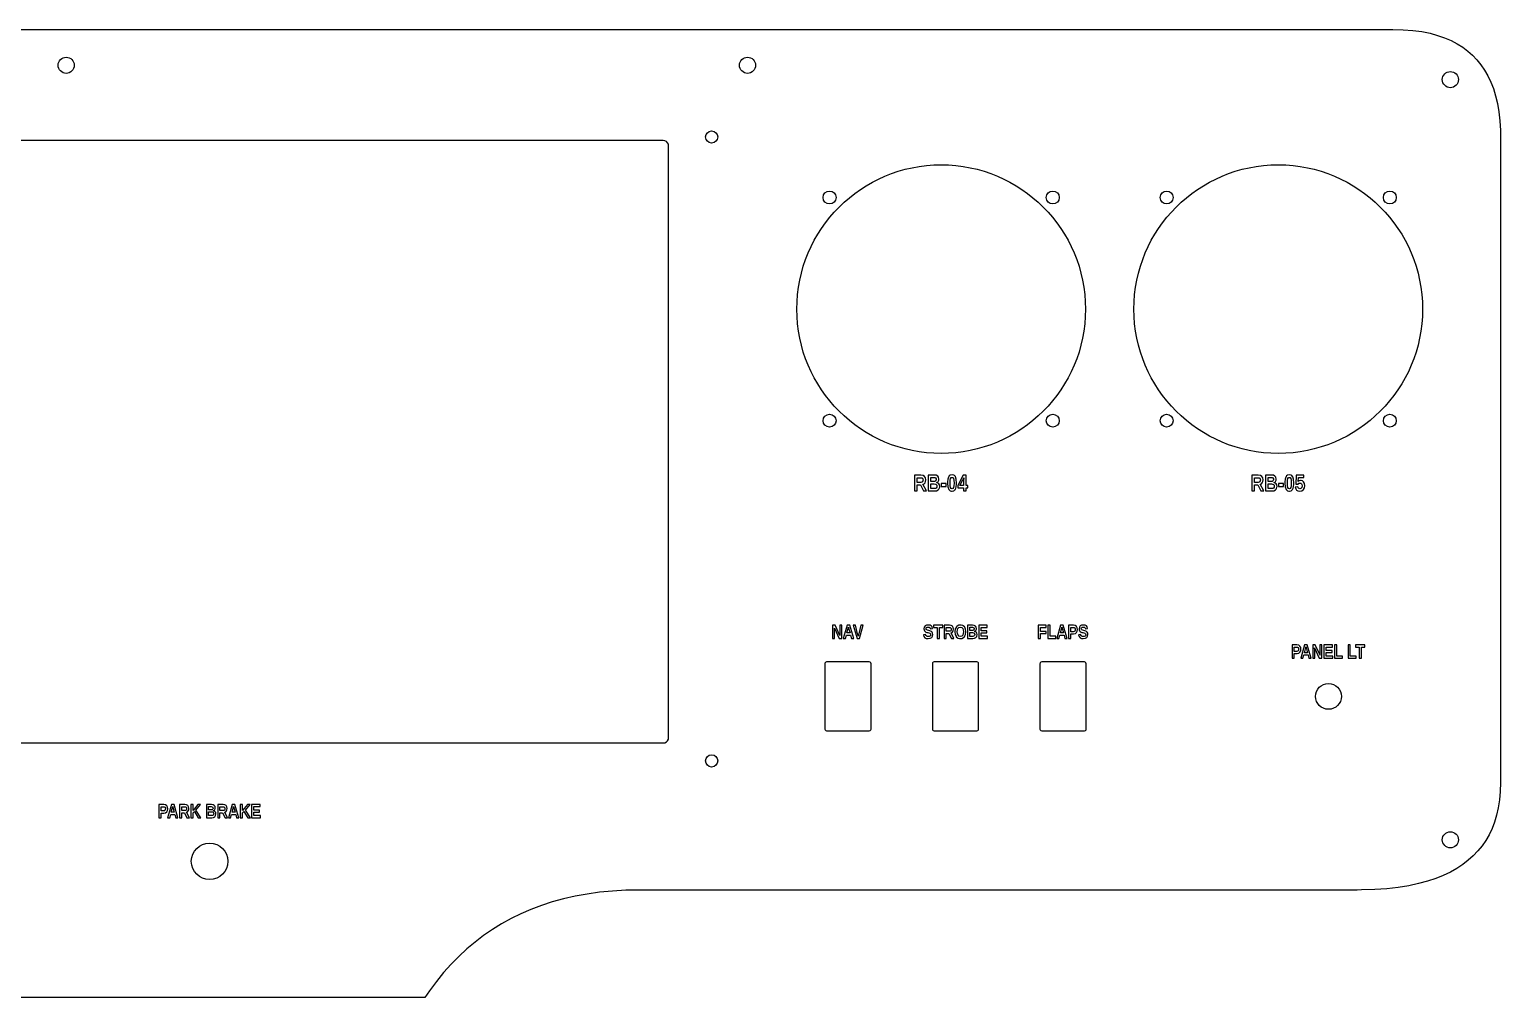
# Model space of a CAD drawing. Header units: metres. Extents: x 0 to 800, y 0 to 270.
# Drawn here: x 389.8 to 800, y 0 to 270 of the extents above; entities that cross this region are included whole.
import ezdxf

# ---------------------------------------------------------------- set-up
doc = ezdxf.new("R2010")
doc.units = ezdxf.units.M

msp = doc.modelspace()

# ---------------------------------------------------------------- linework, layer by layer
at = {"layer": 'CUT'}
for points in [[(30, 270), (770, 270), (772.8815, 269.9273), (775.5528, 269.7161), (778.0279, 269.3762), (780.32, 268.9163), (782.4419, 268.3437), (784.4056, 267.6645), (786.2221, 266.8835), (787.9018, 266.0041), (789.4541, 265.0281), (790.8872, 263.9559), (792.2082, 262.7862), (793.4229, 261.5165), (794.5357, 260.1426), (795.5496, 258.6591), (796.466, 257.0592), (797.2849, 255.3351), (798.0049, 253.4777), (798.6231, 251.4774), (799.135, 249.3232), (799.5351, 247.0039), (799.8166, 244.5074), (799.9715, 241.8208), (800, 240), (800, 60), (799.9273, 57.4961), (799.7151, 55.1498), (799.3715, 52.9503), (798.9032, 50.8872), (798.3156, 48.951), (797.6127, 47.1326), (796.7969, 45.4236), (795.8691, 43.8165), (794.8286, 42.3049), (793.6734, 40.883), (792.3998, 39.5464), (791.0027, 38.2917), (789.4758, 37.1169), (787.8114, 36.0208), (786.0008, 35.0039), (784.0343, 34.0676), (781.901, 33.2145), (779.5895, 32.4483), (777.0874, 31.7737), (774.3815, 31.1965), (771.4582, 30.7234), (768.303, 30.3618), (764.9011, 30.1201), (761.2367, 30.0073), (760, 30), (560, 30), (556.1096, 29.9273), (552.3612, 29.7126), (548.7486, 29.3608), (545.266, 28.8763), (541.9075, 28.2629), (538.6675, 27.5239), (535.5406, 26.6622), (532.5216, 25.6798), (529.6056, 24.5784), (526.7879, 23.3591), (524.0642, 22.0223), (521.4305, 20.5678), (518.883, 18.9949), (516.4184, 17.3022), (514.0337, 15.4878), (511.7263, 13.5494), (509.494, 11.4837), (507.3352, 9.2874), (505.2483, 6.9562), (503.2325, 4.4857), (501.2874, 1.8709), (500, 0), (300, 0)], [(233.5, 71), (566.5, 71), (566.9596, 71.0721), (567.375, 71.2816), (567.7062, 71.6083), (567.9214, 72.0208), (568, 72.5), (568, 237.5), (567.9279, 237.9596), (567.7184, 238.375), (567.3917, 238.7062), (566.9792, 238.9214), (566.5, 239), (233.5, 239)]]:
    msp.add_lwpolyline(points, dxfattribs=at)
for points in [[(611.55, 93.1), (611.55, 74.9), (611.621, 74.6432), (611.8138, 74.4593), (612.0386, 74.4001), (612.05, 74.4), (623.95, 74.4), (624.2068, 74.471), (624.3907, 74.6638), (624.4499, 74.8886), (624.45, 74.9), (624.45, 93.1), (624.379, 93.3568), (624.1862, 93.5407), (623.9614, 93.5999), (623.95, 93.6), (612.05, 93.6), (611.7932, 93.529), (611.6093, 93.3362), (611.5651, 93.2218), (611.55, 93.1)], [(641.55, 93.1), (641.55, 74.9), (641.621, 74.6432), (641.8138, 74.4593), (642.0386, 74.4001), (642.05, 74.4), (653.95, 74.4), (654.2068, 74.471), (654.3907, 74.6638), (654.4499, 74.8886), (654.45, 74.9), (654.45, 93.1), (654.379, 93.3568), (654.1862, 93.5407), (653.9614, 93.5999), (653.95, 93.6), (642.05, 93.6), (641.7932, 93.529), (641.6093, 93.3362), (641.5651, 93.2218), (641.55, 93.1)], [(671.55, 93.1), (671.55, 74.9), (671.621, 74.6432), (671.8138, 74.4593), (672.0386, 74.4001), (672.05, 74.4), (683.95, 74.4), (684.2068, 74.471), (684.3907, 74.6638), (684.4499, 74.8886), (684.45, 74.9), (684.45, 93.1), (684.379, 93.3568), (684.1862, 93.5407), (683.9614, 93.5999), (683.95, 93.6), (672.05, 93.6), (671.7932, 93.529), (671.6093, 93.3362), (671.5651, 93.2218), (671.55, 93.1)]]:
    msp.add_lwpolyline(points, close=True, dxfattribs=at)
for centre, radius in [((400, 260), 2.25), ((590, 260), 2.25), ((786, 256), 2.25), ((580, 240), 1.7), ((644, 192), 40.25), ((738, 192), 40.25), ((612.875, 223.125), 1.8), ((675.125, 223.125), 1.8), ((706.875, 223.125), 1.8), ((769.125, 223.125), 1.8), ((612.875, 160.875), 1.8), ((675.125, 160.875), 1.8), ((706.875, 160.875), 1.8), ((769.125, 160.875), 1.8), ((752, 84), 3.6), ((580, 66), 1.7), ((786, 44), 2.25), ((440, 38), 5.1)]:
    msp.add_circle(centre, radius, dxfattribs=at)
at = {"layer": 'ENGRAVE'}
for points in [[(638.2088, 142.9625), (639.0528, 141.2829), (639.9094, 141.2829), (638.9237, 143.1458), (639.245, 143.3043), (639.5, 143.5731), (639.667, 143.939), (639.7268, 144.3931), (639.6432, 144.9432), (639.3898, 145.3593), (638.9647, 145.6241), (638.3695, 145.7171), (636.5523, 145.7171), (636.5523, 141.2829), (637.3145, 141.2829), (637.3145, 142.9625), (638.2088, 142.9625)], [(638.7866, 144.8349), (638.9261, 144.6123), (638.9615, 144.3555), (638.922, 144.086), (638.8041, 143.8746), (638.6025, 143.7366), (638.3096, 143.6881), (637.3145, 143.6881), (637.3145, 144.9915), (638.2907, 144.9915), (638.6513, 144.9231), (638.7866, 144.8349)], [(643.4813, 141.9697), (643.5842, 142.363), (643.5932, 142.5464), (643.5214, 142.9969), (643.3616, 143.2766), (643.0816, 143.4975), (642.6894, 143.6157), (643.0399, 143.7822), (643.2105, 143.9671), (643.3534, 144.3157), (643.3822, 144.6056), (643.294, 145.0969), (643.0327, 145.4439), (642.6075, 145.6495), (642.0343, 145.7171), (640.3684, 145.7171), (640.3684, 141.2829), (642.1887, 141.2829), (642.7303, 141.3537), (643.1775, 141.5769), (643.3495, 141.7513), (643.4813, 141.9697)], [(642.461, 144.9054), (642.5865, 144.7103), (642.617, 144.4792), (642.5499, 144.1704), (642.4704, 144.0673), (642.2442, 143.9548), (642.0029, 143.93), (641.1305, 143.93), (641.1305, 145.0318), (641.9966, 145.0318), (642.267, 145.0002), (642.461, 144.9054)], [(648.2199, 142.4263), (648.309, 143.1684), (648.316, 143.4985), (648.2216, 144.6098), (648.0257, 145.1962), (647.9602, 145.3112), (647.6856, 145.6089), (647.5648, 145.6786), (647.0721, 145.7843), (646.5539, 145.6786), (646.2762, 145.4738), (646.1525, 145.3112), (645.9601, 144.8745), (645.8926, 144.6098), (645.8069, 143.8515), (645.7998, 143.4985), (645.8926, 142.4232), (646.1508, 141.7179), (646.4267, 141.4064), (646.5462, 141.3323), (646.9244, 141.2221), (647.05, 141.2157), (647.454, 141.2885), (647.5554, 141.3337), (647.8364, 141.5588), (647.9553, 141.7211), (648.1058, 142.032), (648.2199, 142.4263)], [(647.5602, 144.273), (647.5886, 143.4985), (647.5585, 142.7379), (647.4641, 142.2491), (647.2988, 141.9898), (647.0563, 141.9145), (646.8076, 141.9898), (646.6453, 142.2491), (646.5556, 142.7379), (646.5273, 143.4985), (646.5539, 144.2667), (646.6438, 144.7555), (646.8107, 145.0116), (647.0658, 145.0855), (647.3066, 145.0131), (647.4689, 144.7601), (647.5602, 144.273)], [(650.9627, 141.2829), (650.9627, 142.1832), (651.4477, 142.1832), (651.4477, 142.8416), (650.9627, 142.8416), (650.9627, 145.7171), (650.1502, 145.7171), (648.6133, 142.8513), (648.6133, 142.1832), (650.2698, 142.1832), (650.2698, 141.2829), (650.9627, 141.2829)], [(650.2713, 144.4336), (650.2698, 144.2936), (650.2698, 142.8416), (649.2054, 142.8416), (650.0494, 144.4124), (650.1155, 144.5382), (650.188, 144.685), (650.2509, 144.8221), (650.2919, 144.9172), (650.2839, 144.7864), (650.2761, 144.6117), (650.2713, 144.4336)], [(732.2687, 142.9625), (733.1127, 141.2829), (733.9693, 141.2829), (732.9836, 143.1458), (733.3048, 143.3043), (733.5599, 143.5731), (733.7268, 143.939), (733.7866, 144.3931), (733.7031, 144.9432), (733.4497, 145.3593), (733.0245, 145.6241), (732.4293, 145.7171), (730.6122, 145.7171), (730.6122, 141.2829), (731.3743, 141.2829), (731.3743, 142.9625), (732.2687, 142.9625)], [(732.8465, 144.8349), (732.9859, 144.6123), (733.0214, 144.3555), (732.9819, 144.086), (732.8639, 143.8746), (732.6623, 143.7366), (732.3695, 143.6881), (731.3743, 143.6881), (731.3743, 144.9915), (732.3506, 144.9915), (732.7111, 144.9231), (732.8465, 144.8349)], [(737.5412, 141.9697), (737.644, 142.363), (737.6531, 142.5464), (737.5813, 142.9969), (737.4215, 143.2766), (737.1415, 143.4975), (736.7492, 143.6157), (737.0998, 143.7822), (737.2703, 143.9671), (737.4133, 144.3157), (737.4421, 144.6056), (737.3539, 145.0969), (737.0925, 145.4439), (736.6673, 145.6495), (736.0942, 145.7171), (734.4282, 145.7171), (734.4282, 141.2829), (736.2485, 141.2829), (736.7902, 141.3537), (737.2374, 141.5769), (737.4094, 141.7513), (737.5412, 141.9697)], [(736.5208, 144.9054), (736.6464, 144.7103), (736.6768, 144.4792), (736.6097, 144.1704), (736.5302, 144.0673), (736.304, 143.9548), (736.0627, 143.93), (735.1903, 143.93), (735.1903, 145.0318), (736.0564, 145.0318), (736.3268, 145.0002), (736.5208, 144.9054)], [(742.2797, 142.4263), (742.3688, 143.1684), (742.3759, 143.4985), (742.2814, 144.6098), (742.0855, 145.1962), (742.02, 145.3112), (741.7454, 145.6089), (741.6247, 145.6786), (741.1319, 145.7843), (740.6138, 145.6786), (740.3361, 145.4738), (740.2123, 145.3112), (740.02, 144.8745), (739.9524, 144.6098), (739.8667, 143.8515), (739.8596, 143.4985), (739.9524, 142.4232), (740.2107, 141.7179), (740.4865, 141.4064), (740.606, 141.3323), (740.9842, 141.2221), (741.1099, 141.2157), (741.5138, 141.2885), (741.6152, 141.3337), (741.8963, 141.5588), (742.0152, 141.7211), (742.1656, 142.032), (742.2797, 142.4263)], [(741.6201, 144.273), (741.6484, 143.4985), (741.6184, 142.7379), (741.5239, 142.2491), (741.3587, 141.9898), (741.1162, 141.9145), (740.8674, 141.9898), (740.7051, 142.2491), (740.6154, 142.7379), (740.5871, 143.4985), (740.6138, 144.2667), (740.7036, 144.7555), (740.8705, 145.0116), (741.1256, 145.0855), (741.3664, 145.0131), (741.5287, 144.7601), (741.6201, 144.273)], [(745.3011, 142.1374), (745.3878, 142.7513), (745.3106, 143.3465), (745.087, 143.8067), (744.7279, 144.1053), (744.3641, 144.2069), (744.2478, 144.2121), (743.8619, 144.129), (743.5896, 143.9298), (743.6494, 145.0587), (745.1768, 145.0587), (745.1768, 145.7171), (742.9881, 145.7171), (742.8621, 143.2178), (743.5707, 143.2178), (743.7674, 143.4177), (744.0651, 143.5), (744.3076, 143.4465), (744.4886, 143.2924), (744.602, 143.0501), (744.6414, 142.7324), (744.5737, 142.2958), (744.4808, 142.1252), (744.257, 141.9515), (744.0494, 141.9145), (743.81, 141.96), (743.6446, 142.0812), (743.5407, 142.2542), (743.4825, 142.4555), (742.7582, 142.3833), (742.8793, 141.925), (743.125, 141.5531), (743.5077, 141.3052), (744.0399, 141.2157), (744.5168, 141.2885), (744.6226, 141.3304), (744.9694, 141.5681), (745.0446, 141.6506), (745.3011, 142.1374)], [(642.7713, 142.9161), (642.828, 142.6191), (642.7744, 142.3031), (642.6264, 142.1024), (642.4043, 141.9982), (642.1257, 141.9682), (641.1305, 141.9682), (641.1305, 143.2447), (642.0942, 143.2447), (642.3839, 143.213), (642.6153, 143.1089), (642.7713, 142.9161)], [(644.0396, 143.3388), (644.0396, 142.5729), (645.0458, 142.5729), (645.3812, 142.5729), (645.3812, 143.3388), (644.0396, 143.3388)], [(736.8311, 142.9161), (736.8878, 142.6191), (736.8343, 142.3031), (736.6862, 142.1024), (736.4641, 141.9982), (736.1855, 141.9682), (735.1903, 141.9682), (735.1903, 143.2447), (736.154, 143.2447), (736.4437, 143.213), (736.6751, 143.1089), (736.8311, 142.9161)], [(738.0994, 143.3388), (738.0994, 142.5729), (739.1056, 142.5729), (739.441, 142.5729), (739.441, 143.3388), (738.0994, 143.3388)], [(614.232, 102.9907), (615.5406, 100.1685), (616.2794, 100.1685), (616.2794, 103.8315), (615.7201, 103.8315), (615.7201, 101.6991), (615.7265, 101.4414), (615.7409, 101.2123), (615.7591, 100.9831), (614.4297, 103.8315), (613.7117, 103.8315), (613.7117, 100.1685), (614.271, 100.1685), (614.271, 102.3301), (614.2658, 102.5484), (614.2528, 102.7617), (614.232, 102.9907)], [(618.7216, 101.1009), (618.9869, 100.1685), (619.4552, 100.1685), (619.6113, 100.1685), (618.5187, 103.8315), (617.7772, 103.8315), (616.682, 100.1685), (617.3115, 100.1685), (617.5769, 101.1009), (618.7216, 101.1009)], [(618.2325, 102.9213), (618.2845, 102.7362), (618.5811, 101.6781), (617.7174, 101.6781), (618.014, 102.7362), (618.066, 102.9194), (618.1076, 103.0876), (618.1362, 103.2121), (618.1492, 103.2696), (618.1596, 103.2134), (618.1909, 103.0874), (618.2325, 102.9213)], [(620.5453, 100.1685), (621.1827, 100.1685), (622.2883, 103.8315), (621.6353, 103.8315), (621.0188, 101.4786), (620.9615, 101.2343), (620.9121, 101.0107), (620.8653, 100.7872), (620.8184, 101.0166), (620.7664, 101.2388), (620.7092, 101.4781), (620.09, 103.8315), (619.4318, 103.8315), (620.5453, 100.1685)], [(641.592, 100.7684), (641.6663, 101.2234), (641.6206, 101.5919), (641.4958, 101.8606), (641.3072, 102.0513), (641.0717, 102.1837), (640.8077, 102.2778), (640.5294, 102.3562), (640.2354, 102.4391), (640.0065, 102.5357), (639.8568, 102.6818), (639.8036, 102.9048), (639.8308, 103.0731), (639.9232, 103.2127), (640.0987, 103.3079), (640.3759, 103.3431), (640.7067, 103.2766), (640.7882, 103.2234), (640.9411, 103.0025), (640.9795, 102.8672), (641.5882, 102.9686), (641.4672, 103.3731), (641.2434, 103.6607), (640.891, 103.831), (640.3863, 103.887), (639.9076, 103.8298), (639.529, 103.6489), (639.2793, 103.3303), (639.1896, 102.862), (639.2312, 102.5139), (639.3469, 102.2555), (639.5212, 102.0699), (639.7371, 101.94), (639.9805, 101.8465), (640.238, 101.7745), (640.5462, 101.6894), (640.8064, 101.5862), (640.9873, 101.4273), (641.0549, 101.18), (640.987, 100.9135), (640.8858, 100.8087), (640.6132, 100.7065), (640.3967, 100.6902), (640.0831, 100.7304), (639.8686, 100.8449), (639.7333, 101.0204), (639.6579, 101.2442), (639.0491, 101.1219), (639.196, 100.6878), (639.4601, 100.3711), (639.8516, 100.1782), (640.3785, 100.113), (640.9599, 100.1924), (641.3605, 100.4179), (641.592, 100.7684)], [(643.4929, 100.1685), (643.4929, 103.2432), (644.4659, 103.2432), (644.4659, 103.8315), (641.8929, 103.8315), (641.8929, 103.2432), (642.8633, 103.2432), (642.8633, 100.1685), (643.4929, 100.1685)], [(646.1673, 101.556), (646.8645, 100.1685), (647.5721, 100.1685), (646.7578, 101.7074), (647.0232, 101.8384), (647.2339, 102.0604), (647.3718, 102.3627), (647.4212, 102.7378), (647.3522, 103.1922), (647.1429, 103.536), (646.7917, 103.7547), (646.3, 103.8315), (644.7989, 103.8315), (644.7989, 100.1685), (645.4285, 100.1685), (645.4285, 101.556), (646.1673, 101.556)], [(646.6446, 103.1027), (646.7665, 102.8959), (646.7891, 102.7068), (646.7565, 102.4841), (646.659, 102.3094), (646.4925, 102.1955), (646.2505, 102.1554), (645.4285, 102.1554), (645.4285, 103.2321), (646.2349, 103.2321), (646.47, 103.1997), (646.6446, 103.1027)], [(650.7713, 101.2348), (650.8754, 102.0156), (650.7752, 102.7872), (650.5596, 103.2692), (650.4826, 103.3767), (650.1589, 103.6706), (650.0065, 103.7541), (649.5799, 103.8737), (649.3561, 103.887), (648.8572, 103.8143), (648.7069, 103.7555), (648.3445, 103.5065), (648.2308, 103.3807), (647.9997, 102.9737), (647.9383, 102.7912), (647.8394, 102.0156), (647.9343, 101.253), (648.1437, 100.7612), (648.2192, 100.6505), (648.539, 100.3446), (648.6927, 100.2549), (649.1053, 100.1298), (649.3535, 100.113), (649.8362, 100.1857), (649.9921, 100.2483), (650.3541, 100.5026), (650.4708, 100.6335), (650.6442, 100.9088), (650.7713, 101.2348)], [(650.1768, 102.5392), (650.2328, 102.0156), (650.182, 101.4946), (650.0233, 101.0818), (649.7502, 100.8102), (649.3535, 100.7124), (648.9723, 100.809), (648.6965, 101.078), (648.53, 101.4894), (648.4742, 102.0156), (648.5288, 102.5392), (648.6953, 102.9402), (648.9711, 103.1974), (649.3561, 103.2876), (649.7359, 103.1974), (650.0103, 102.9402), (650.1768, 102.5392)], [(653.9194, 100.7358), (654.0118, 101.2123), (653.9407, 101.615), (653.8205, 101.8155), (653.5614, 102.0115), (653.2652, 102.0956), (653.5772, 102.2514), (653.6957, 102.3859), (653.8201, 102.7064), (653.8375, 102.9133), (653.7647, 103.3192), (653.5488, 103.6059), (653.1976, 103.7756), (652.7241, 103.8315), (651.3479, 103.8315), (651.3479, 100.1685), (652.8515, 100.1685), (653.299, 100.227), (653.6684, 100.4113), (653.9194, 100.7358)], [(653.0765, 103.161), (653.1862, 102.9787), (653.2054, 102.8089), (653.1393, 102.5356), (653.0843, 102.4686), (652.8734, 102.3705), (652.6981, 102.3552), (651.9774, 102.3552), (651.9774, 103.2654), (652.6929, 103.2654), (652.9162, 103.2393), (653.0765, 103.161)], [(654.5002, 103.8315), (654.5002, 100.1685), (656.9509, 100.1685), (656.9509, 100.7568), (655.1298, 100.7568), (655.1298, 101.7225), (656.735, 101.7225), (656.735, 102.3108), (655.1298, 102.3108), (655.1298, 103.2432), (656.865, 103.2432), (656.865, 103.8315), (654.5002, 103.8315)], [(671.7044, 102.0999), (671.7044, 103.2432), (673.2914, 103.2432), (673.2914, 103.8315), (671.0748, 103.8315), (671.0748, 100.1685), (671.7044, 100.1685), (671.7044, 101.5116), (673.2445, 101.5116), (673.2445, 102.0999), (671.7044, 102.0999)], [(673.7388, 103.8315), (673.7388, 100.1685), (675.9814, 100.1685), (675.9814, 100.7568), (674.3684, 100.7568), (674.3684, 103.8315), (673.7388, 103.8315)], [(678.2603, 101.1009), (678.5257, 100.1685), (678.994, 100.1685), (679.1501, 100.1685), (678.0574, 103.8315), (677.316, 103.8315), (676.2207, 100.1685), (676.8503, 100.1685), (677.1156, 101.1009), (678.2603, 101.1009)], [(677.7712, 102.9213), (677.8233, 102.7362), (678.1198, 101.6781), (677.2561, 101.6781), (677.5527, 102.7362), (677.6047, 102.9194), (677.6464, 103.0876), (677.675, 103.2121), (677.688, 103.2696), (677.6984, 103.2134), (677.7296, 103.0874), (677.7712, 102.9213)], [(681.9642, 102.2125), (682.0293, 102.6681), (681.9616, 103.1402), (681.7547, 103.508), (681.4049, 103.7467), (680.9054, 103.8315), (679.5552, 103.8315), (679.5552, 100.1685), (680.1848, 100.1685), (680.1848, 101.4561), (680.9314, 101.4561), (681.4217, 101.556), (681.7639, 101.8245), (681.9642, 102.2125)], [(681.2552, 103.0852), (681.3734, 102.8551), (681.3945, 102.6551), (681.3619, 102.4069), (681.263, 102.2133), (681.0953, 102.0885), (680.8534, 102.0444), (680.1848, 102.0444), (680.1848, 103.2321), (680.8352, 103.2321), (681.0807, 103.1954), (681.2552, 103.0852)], [(684.8509, 100.7684), (684.9252, 101.2234), (684.8795, 101.5919), (684.7547, 101.8606), (684.5661, 102.0513), (684.3306, 102.1837), (684.0666, 102.2778), (683.7883, 102.3562), (683.4943, 102.4391), (683.2654, 102.5357), (683.1157, 102.6818), (683.0624, 102.9048), (683.0897, 103.0731), (683.1821, 103.2127), (683.3576, 103.3079), (683.6348, 103.3431), (683.9656, 103.2766), (684.047, 103.2234), (684.2, 103.0025), (684.2383, 102.8672), (684.8471, 102.9686), (684.7261, 103.3731), (684.5023, 103.6607), (684.1499, 103.831), (683.6452, 103.887), (683.1665, 103.8298), (682.7879, 103.6489), (682.5381, 103.3303), (682.4485, 102.862), (682.4901, 102.5139), (682.6058, 102.2555), (682.7801, 102.0699), (682.996, 101.94), (683.2394, 101.8465), (683.4969, 101.7745), (683.8051, 101.6894), (684.0653, 101.5862), (684.2462, 101.4273), (684.3138, 101.18), (684.2458, 100.9135), (684.1447, 100.8087), (683.8721, 100.7065), (683.6556, 100.6902), (683.342, 100.7304), (683.1275, 100.8449), (682.9922, 101.0204), (682.9168, 101.2442), (682.308, 101.1219), (682.4549, 100.6878), (682.719, 100.3711), (683.1105, 100.1782), (683.6374, 100.113), (684.2187, 100.1924), (684.6194, 100.4179), (684.8509, 100.7684)], [(653.3328, 101.5177), (653.3797, 101.2723), (653.3354, 101.0112), (653.2132, 100.8454), (653.0297, 100.7594), (652.7995, 100.7346), (651.9774, 100.7346), (651.9774, 101.7891), (652.7735, 101.7891), (653.0128, 101.7629), (653.204, 101.6769), (653.3328, 101.5177)], [(744.2637, 96.7125), (744.3287, 97.1681), (744.2611, 97.6402), (744.0542, 98.008), (743.7043, 98.2467), (743.2048, 98.3315), (741.8546, 98.3315), (741.8546, 94.6685), (742.4842, 94.6685), (742.4842, 95.9561), (743.2309, 95.9561), (743.7212, 96.056), (744.0634, 96.3245), (744.2637, 96.7125)], [(743.5547, 97.5852), (743.6728, 97.3551), (743.6939, 97.1551), (743.6613, 96.9069), (743.5625, 96.7133), (743.3948, 96.5885), (743.1528, 96.5444), (742.4842, 96.5444), (742.4842, 97.7321), (743.1346, 97.7321), (743.3801, 97.6954), (743.5547, 97.5852)], [(746.3095, 95.6009), (746.5749, 94.6685), (747.0432, 94.6685), (747.1993, 94.6685), (746.1066, 98.3315), (745.3652, 98.3315), (744.2699, 94.6685), (744.8995, 94.6685), (745.1649, 95.6009), (746.3095, 95.6009)], [(745.8204, 97.4213), (745.8725, 97.2362), (746.1691, 96.1781), (745.3053, 96.1781), (745.6019, 97.2362), (745.6539, 97.4194), (745.6956, 97.5876), (745.7242, 97.7121), (745.7372, 97.7696), (745.7476, 97.7134), (745.7788, 97.5874), (745.8204, 97.4213)], [(748.1247, 97.4907), (749.4333, 94.6685), (750.1721, 94.6685), (750.1721, 98.3315), (749.6128, 98.3315), (749.6128, 96.1991), (749.6192, 95.9414), (749.6336, 95.7123), (749.6518, 95.4831), (748.3224, 98.3315), (747.6044, 98.3315), (747.6044, 94.6685), (748.1638, 94.6685), (748.1638, 96.8301), (748.1585, 97.0484), (748.1455, 97.2617), (748.1247, 97.4907)], [(750.7568, 98.3315), (750.7568, 94.6685), (753.2075, 94.6685), (753.2075, 95.2568), (751.3864, 95.2568), (751.3864, 96.2225), (752.9915, 96.2225), (752.9915, 96.8108), (751.3864, 96.8108), (751.3864, 97.7432), (753.1216, 97.7432), (753.1216, 98.3315), (750.7568, 98.3315)], [(753.6761, 98.3315), (753.6761, 94.6685), (755.9186, 94.6685), (755.9186, 95.2568), (754.3057, 95.2568), (754.3057, 98.3315), (753.6761, 98.3315)], [(757.4723, 98.3315), (757.4723, 94.6685), (759.7148, 94.6685), (759.7148, 95.2568), (758.1019, 95.2568), (758.1019, 98.3315), (757.4723, 98.3315)], [(761.1724, 94.6685), (761.1724, 97.7432), (762.1454, 97.7432), (762.1454, 98.3315), (759.5724, 98.3315), (759.5724, 97.7432), (760.5428, 97.7432), (760.5428, 94.6685), (761.1724, 94.6685)], [(428.2467, 52.2125), (428.3117, 52.6681), (428.2441, 53.1402), (428.0372, 53.508), (427.6874, 53.7467), (427.1879, 53.8315), (425.8377, 53.8315), (425.8377, 50.1685), (426.4672, 50.1685), (426.4672, 51.4561), (427.2139, 51.4561), (427.7042, 51.556), (428.0464, 51.8245), (428.2467, 52.2125)], [(430.2926, 51.1009), (430.5579, 50.1685), (431.0262, 50.1685), (431.1823, 50.1685), (430.0896, 53.8315), (429.3482, 53.8315), (428.253, 50.1685), (428.8825, 50.1685), (429.1479, 51.1009), (430.2926, 51.1009)], [(432.9559, 51.556), (433.6531, 50.1685), (434.3607, 50.1685), (433.5464, 51.7074), (433.8118, 51.8384), (434.0225, 52.0604), (434.1604, 52.3627), (434.2098, 52.7378), (434.1408, 53.1922), (433.9314, 53.536), (433.5802, 53.7547), (433.0885, 53.8315), (431.5874, 53.8315), (431.5874, 50.1685), (432.217, 50.1685), (432.217, 51.556), (432.9559, 51.556)], [(435.7414, 51.8524), (436.8185, 50.1685), (437.5599, 50.1685), (436.1733, 52.2832), (437.4559, 53.8315), (436.7222, 53.8315), (435.3694, 52.1717), (435.3694, 53.8315), (434.7398, 53.8315), (434.7398, 50.1685), (435.3694, 50.1685), (435.3694, 51.5062), (435.7414, 51.8524)], [(441.6737, 50.7358), (441.7661, 51.2123), (441.695, 51.615), (441.5748, 51.8155), (441.3156, 52.0115), (441.0195, 52.0956), (441.3314, 52.2514), (441.4499, 52.3859), (441.5744, 52.7064), (441.5918, 52.9133), (441.519, 53.3192), (441.303, 53.6059), (440.9518, 53.7756), (440.4783, 53.8315), (439.1021, 53.8315), (439.1021, 50.1685), (440.6058, 50.1685), (441.0533, 50.227), (441.4227, 50.4113), (441.6737, 50.7358)], [(443.6229, 51.556), (444.3201, 50.1685), (445.0278, 50.1685), (444.2135, 51.7074), (444.4788, 51.8384), (444.6896, 52.0604), (444.8274, 52.3627), (444.8769, 52.7378), (444.8078, 53.1922), (444.5985, 53.536), (444.2473, 53.7547), (443.7556, 53.8315), (442.2545, 53.8315), (442.2545, 50.1685), (442.8841, 50.1685), (442.8841, 51.556), (443.6229, 51.556)], [(447.2644, 51.1009), (447.5298, 50.1685), (447.998, 50.1685), (448.1541, 50.1685), (447.0615, 53.8315), (446.32, 53.8315), (445.2248, 50.1685), (445.8544, 50.1685), (446.1197, 51.1009), (447.2644, 51.1009)], [(449.5609, 51.8524), (450.6379, 50.1685), (451.3794, 50.1685), (449.9927, 52.2832), (451.2753, 53.8315), (450.5417, 53.8315), (449.1889, 52.1717), (449.1889, 53.8315), (448.5593, 53.8315), (448.5593, 50.1685), (449.1889, 50.1685), (449.1889, 51.5062), (449.5609, 51.8524)], [(451.7117, 53.8315), (451.7117, 50.1685), (454.1623, 50.1685), (454.1623, 50.7568), (452.3412, 50.7568), (452.3412, 51.7225), (453.9464, 51.7225), (453.9464, 52.3108), (452.3412, 52.3108), (452.3412, 53.2432), (454.0765, 53.2432), (454.0765, 53.8315), (451.7117, 53.8315)], [(427.5377, 53.0852), (427.6558, 52.8551), (427.677, 52.6551), (427.6444, 52.4069), (427.5455, 52.2133), (427.3778, 52.0885), (427.1358, 52.0444), (426.4672, 52.0444), (426.4672, 53.2321), (427.1176, 53.2321), (427.3631, 53.1954), (427.5377, 53.0852)], [(429.8035, 52.9213), (429.8555, 52.7362), (430.1521, 51.6781), (429.2884, 51.6781), (429.5849, 52.7362), (429.637, 52.9194), (429.6786, 53.0876), (429.7072, 53.2121), (429.7202, 53.2696), (429.7306, 53.2134), (429.7619, 53.0874), (429.8035, 52.9213)], [(433.4332, 53.1027), (433.5551, 52.8959), (433.5776, 52.7068), (433.545, 52.4841), (433.4476, 52.3094), (433.2811, 52.1955), (433.0391, 52.1554), (432.217, 52.1554), (432.217, 53.2321), (433.0235, 53.2321), (433.2586, 53.1997), (433.4332, 53.1027)], [(440.8308, 53.161), (440.9405, 52.9787), (440.9596, 52.8089), (440.8936, 52.5356), (440.8386, 52.4686), (440.6277, 52.3705), (440.4523, 52.3552), (439.7317, 52.3552), (439.7317, 53.2654), (440.4471, 53.2654), (440.6705, 53.2393), (440.8308, 53.161)], [(441.0871, 51.5177), (441.1339, 51.2723), (441.0897, 51.0112), (440.9674, 50.8454), (440.7839, 50.7594), (440.5538, 50.7346), (439.7317, 50.7346), (439.7317, 51.7891), (440.5278, 51.7891), (440.7671, 51.7629), (440.9582, 51.6769), (441.0871, 51.5177)], [(444.1002, 53.1027), (444.2222, 52.8959), (444.2447, 52.7068), (444.2121, 52.4841), (444.1146, 52.3094), (443.9481, 52.1955), (443.7062, 52.1554), (442.8841, 52.1554), (442.8841, 53.2321), (443.6906, 53.2321), (443.9257, 53.1997), (444.1002, 53.1027)], [(446.7753, 52.9213), (446.8273, 52.7362), (447.1239, 51.6781), (446.2602, 51.6781), (446.5568, 52.7362), (446.6088, 52.9194), (446.6504, 53.0876), (446.6791, 53.2121), (446.6921, 53.2696), (446.7025, 53.2134), (446.7337, 53.0874), (446.7753, 52.9213)]]:
    msp.add_lwpolyline(points, close=True, dxfattribs=at)

doc.saveas('drawing.dxf')
